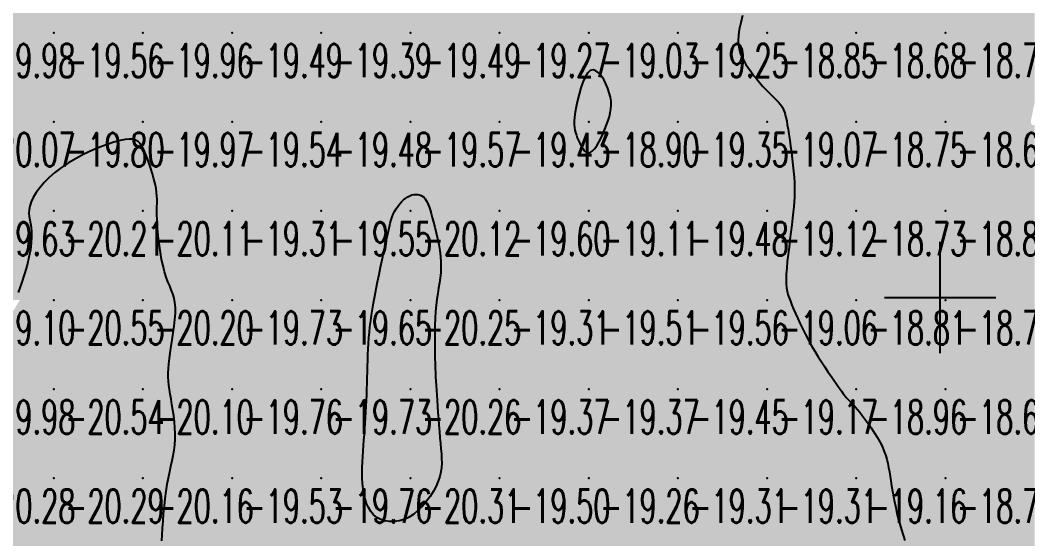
# Model space of a CAD drawing. Header units: millimetres. Extents: x 88261 to 90953, y 390274 to 392322.
# Drawn here: x 89396.5 to 89509.5, y 390720.4 to 390778.7 of the extents above; entities that cross this region are included whole.
import ezdxf
from ezdxf.enums import TextEntityAlignment as Align

# ---------------------------------------------------------------- set-up
doc = ezdxf.new("R2010")
doc.units = ezdxf.units.MM
doc.header["$LTSCALE"] = 25
for name, color, linetype in [('Carroyage(1)_Croix', 7, 'Continuous'), ('CN_03_00', 7, 'Continuous'), ('CN_04_00', 242, 'Continuous'), ('COTEAlt', 7, 'Continuous'), ('TN_COLORIAGE', 7, 'Continuous')]:
    doc.layers.add(name, color=color, linetype=linetype)
doc.styles.add('Simplex 1.0', font='Simplex.shx', dxfattribs={"width": 0.99, "height": 2.5})
doc.styles.get("Standard").update_dxf_attribs({"font": 'times.ttf'})

# ---------------------------------------------------------------- blocks, each defined once
blk = doc.blocks.new('COTE')
at = {"color": 0}
blk.add_point((0, 0), dxfattribs=at)
at = {"layer": 'COTEAlt'}
blk.add_attdef('ALT', text='', height=3.75, dxfattribs=at).set_placement((1.25, -1.25), align=Align.TOP_LEFT)

msp = doc.modelspace()

# ---------------------------------------------------------------- linework, layer by layer
at = {"layer": 'Carroyage(1)_Croix'}
for p, q in [((89499.65, 390741.29), (89499.65, 390753.79)), ((89493.4, 390747.54), (89505.9, 390747.54))]:
    msp.add_line(p, q, dxfattribs=at)
at = {"layer": 'CN_03_00', "elevation": -19, "flags": 128}
msp.add_lwpolyline([(89477.5, 390779.17), (89477.28, 390778.34), (89477.12, 390777.6), (89477.03, 390776.95), (89477, 390776.37), (89477.03, 390775.86), (89477.11, 390775.39), (89477.24, 390774.95), (89477.41, 390774.53), (89477.62, 390774.12), (89477.87, 390773.69), (89478.15, 390773.27), (89478.45, 390772.84), (89478.77, 390772.42), (89479.09, 390772.01), (89479.42, 390771.62), (89479.74, 390771.25), (89480.05, 390770.91), (89480.35, 390770.61), (89480.62, 390770.33), (89480.88, 390770.08), (89481.12, 390769.85), (89481.33, 390769.63), (89481.53, 390769.43), (89481.7, 390769.22), (89481.85, 390769.02), (89481.99, 390768.81), (89482.1, 390768.58), (89482.19, 390768.33), (89482.28, 390768.05), (89482.36, 390767.73), (89482.44, 390767.35), (89482.51, 390766.92), (89482.59, 390766.41), (89482.68, 390765.84), (89482.78, 390765.2), (89482.87, 390764.52), (89482.97, 390763.81), (89483.05, 390763.09), (89483.14, 390762.38), (89483.21, 390761.69), (89483.26, 390761.04), (89483.3, 390760.44), (89483.32, 390759.88), (89483.33, 390759.34), (89483.32, 390758.81), (89483.29, 390758.27), (89483.24, 390757.7), (89483.18, 390757.09), (89483.1, 390756.41), (89483.01, 390755.67), (89482.91, 390754.87), (89482.8, 390754.03), (89482.7, 390753.19), (89482.6, 390752.35), (89482.51, 390751.55), (89482.44, 390750.8), (89482.39, 390750.13), (89482.37, 390749.55), (89482.38, 390749.05), (89482.42, 390748.62), (89482.49, 390748.22), (89482.58, 390747.85), (89482.7, 390747.48), (89482.85, 390747.1), (89483.02, 390746.68), (89483.22, 390746.22), (89483.44, 390745.71), (89483.69, 390745.16), (89483.96, 390744.58), (89484.25, 390743.98), (89484.56, 390743.36), (89484.89, 390742.74), (89485.24, 390742.11), (89485.6, 390741.49), (89485.97, 390740.88), (89486.35, 390740.29), (89486.72, 390739.73), (89487.07, 390739.2), (89487.41, 390738.7), (89487.72, 390738.26), (89488, 390737.86), (89488.23, 390737.52), (89488.43, 390737.23), (89488.61, 390736.99), (89488.75, 390736.78), (89488.88, 390736.6), (89489, 390736.45), (89489.11, 390736.31), (89489.22, 390736.19), (89489.34, 390736.07), (89489.47, 390735.94), (89489.61, 390735.8), (89489.76, 390735.64), (89489.94, 390735.46), (89490.14, 390735.23), (89490.37, 390734.97), (89490.63, 390734.65), (89490.92, 390734.27), (89491.24, 390733.85), (89491.58, 390733.39), (89491.92, 390732.89), (89492.25, 390732.38), (89492.57, 390731.86), (89492.87, 390731.34), (89493.13, 390730.83), (89493.34, 390730.33), (89493.52, 390729.85), (89493.66, 390729.38), (89493.78, 390728.91), (89493.87, 390728.44), (89493.96, 390727.95), (89494.04, 390727.45), (89494.12, 390726.93), (89494.21, 390726.37), (89494.31, 390725.79), (89494.42, 390725.2), (89494.54, 390724.58), (89494.67, 390723.96), (89494.81, 390723.33), (89494.96, 390722.7), (89495.13, 390722.07), (89495.31, 390721.45), (89495.49, 390720.84), (89495.69, 390720.25)], dxfattribs=at)
msp.add_lwpolyline([(89460.63, 390763.94), (89460.87, 390764.2), (89461.13, 390764.54), (89461.37, 390764.96), (89461.62, 390765.43), (89461.85, 390765.92), (89462.06, 390766.42), (89462.25, 390766.92), (89462.42, 390767.39), (89462.56, 390767.83), (89462.66, 390768.26), (89462.73, 390768.69), (89462.75, 390769.11), (89462.74, 390769.55), (89462.67, 390770), (89462.55, 390770.48), (89462.39, 390770.99), (89462.17, 390771.5), (89461.92, 390771.98), (89461.64, 390772.41), (89461.34, 390772.75), (89461.03, 390772.98), (89460.72, 390773.07), (89460.41, 390772.99), (89460.12, 390772.71), (89459.84, 390772.27), (89459.59, 390771.71), (89459.36, 390771.06), (89459.16, 390770.35), (89458.98, 390769.63), (89458.84, 390768.94), (89458.73, 390768.31), (89458.65, 390767.78), (89458.62, 390767.32), (89458.61, 390766.94), (89458.63, 390766.6), (89458.68, 390766.31), (89458.75, 390766.03), (89458.85, 390765.75), (89458.96, 390765.46), (89459.08, 390765.15), (89459.23, 390764.83), (89459.39, 390764.52), (89459.56, 390764.23), (89459.74, 390764), (89459.95, 390763.83), (89460.16, 390763.75), (89460.39, 390763.78), (89460.63, 390763.94)], close=True, dxfattribs=at)
at = {"layer": 'CN_04_00', "elevation": -20, "flags": 128}
msp.add_lwpolyline([(89412.37, 390720.23), (89412.4, 390720.9), (89412.44, 390721.65), (89412.5, 390722.44), (89412.57, 390723.28), (89412.65, 390724.13), (89412.74, 390724.97), (89412.85, 390725.8), (89412.97, 390726.58), (89413.11, 390727.3), (89413.25, 390727.98), (89413.39, 390728.61), (89413.53, 390729.22), (89413.65, 390729.81), (89413.75, 390730.4), (89413.82, 390731), (89413.86, 390731.61), (89413.87, 390732.25), (89413.83, 390732.9), (89413.78, 390733.57), (89413.7, 390734.24), (89413.6, 390734.89), (89413.5, 390735.53), (89413.4, 390736.13), (89413.31, 390736.69), (89413.23, 390737.2), (89413.16, 390737.68), (89413.12, 390738.14), (89413.09, 390738.6), (89413.08, 390739.06), (89413.1, 390739.55), (89413.14, 390740.08), (89413.21, 390740.68), (89413.3, 390741.33), (89413.42, 390742.05), (89413.54, 390742.79), (89413.65, 390743.56), (89413.76, 390744.32), (89413.84, 390745.06), (89413.88, 390745.75), (89413.88, 390746.39), (89413.83, 390746.95), (89413.73, 390747.45), (89413.6, 390747.92), (89413.43, 390748.37), (89413.25, 390748.82), (89413.05, 390749.29), (89412.86, 390749.81), (89412.67, 390750.4), (89412.5, 390751.06), (89412.34, 390751.79), (89412.21, 390752.56), (89412.09, 390753.35), (89411.99, 390754.14), (89411.92, 390754.9), (89411.86, 390755.61), (89411.83, 390756.26), (89411.81, 390756.82), (89411.81, 390757.3), (89411.82, 390757.73), (89411.83, 390758.13), (89411.83, 390758.51), (89411.82, 390758.9), (89411.78, 390759.31), (89411.72, 390759.76), (89411.62, 390760.27), (89411.48, 390760.82), (89411.32, 390761.4), (89411.14, 390761.99), (89410.95, 390762.57), (89410.75, 390763.12), (89410.54, 390763.64), (89410.34, 390764.1), (89410.14, 390764.49), (89409.93, 390764.8), (89409.7, 390765.04), (89409.43, 390765.2), (89409.11, 390765.29), (89408.72, 390765.31), (89408.25, 390765.26), (89407.68, 390765.14), (89407, 390764.95), (89406.24, 390764.69), (89405.4, 390764.38), (89404.53, 390764.01), (89403.63, 390763.6), (89402.75, 390763.14), (89401.89, 390762.64), (89401.1, 390762.12), (89400.37, 390761.56), (89399.73, 390761), (89399.16, 390760.42), (89398.68, 390759.85), (89398.28, 390759.29), (89397.95, 390758.75), (89397.71, 390758.25), (89397.55, 390757.78), (89397.47, 390757.37), (89397.46, 390756.98), (89397.49, 390756.61), (89397.56, 390756.24), (89397.63, 390755.84), (89397.7, 390755.4), (89397.75, 390754.9), (89397.76, 390754.32), (89397.72, 390753.65), (89397.62, 390752.89), (89397.46, 390752.05), (89397.25, 390751.14), (89396.97, 390750.17), (89396.64, 390749.15), (89396.24, 390748.08)], dxfattribs=at)
msp.add_lwpolyline([(89443.13, 390726.35), (89442.82, 390725.78), (89442.47, 390725.2), (89442.06, 390724.65), (89441.61, 390724.12), (89441.13, 390723.64), (89440.62, 390723.22), (89440.09, 390722.87), (89439.54, 390722.62), (89438.99, 390722.45), (89438.45, 390722.38), (89437.91, 390722.38), (89437.4, 390722.46), (89436.93, 390722.62), (89436.49, 390722.85), (89436.11, 390723.15), (89435.79, 390723.52), (89435.53, 390723.94), (89435.31, 390724.42), (89435.15, 390724.93), (89435.02, 390725.48), (89434.93, 390726.06), (89434.87, 390726.65), (89434.84, 390727.25), (89434.83, 390727.86), (89434.84, 390728.46), (89434.86, 390729.07), (89434.89, 390729.68), (89434.93, 390730.29), (89434.98, 390730.91), (89435.03, 390731.53), (89435.08, 390732.15), (89435.13, 390732.78), (89435.17, 390733.41), (89435.21, 390734.04), (89435.25, 390734.68), (89435.29, 390735.32), (89435.32, 390735.96), (89435.34, 390736.61), (89435.36, 390737.25), (89435.38, 390737.9), (89435.4, 390738.54), (89435.42, 390739.19), (89435.43, 390739.83), (89435.45, 390740.47), (89435.47, 390741.11), (89435.5, 390741.74), (89435.54, 390742.37), (89435.59, 390742.99), (89435.64, 390743.62), (89435.71, 390744.24), (89435.79, 390744.89), (89435.88, 390745.54), (89435.98, 390746.23), (89436.1, 390746.94), (89436.24, 390747.69), (89436.39, 390748.48), (89436.55, 390749.29), (89436.72, 390750.12), (89436.9, 390750.94), (89437.07, 390751.74), (89437.24, 390752.52), (89437.4, 390753.24), (89437.54, 390753.9), (89437.66, 390754.49), (89437.77, 390755.01), (89437.88, 390755.47), (89437.98, 390755.88), (89438.08, 390756.24), (89438.19, 390756.57), (89438.32, 390756.88), (89438.46, 390757.18), (89438.63, 390757.47), (89438.82, 390757.74), (89439.03, 390758), (89439.25, 390758.25), (89439.48, 390758.47), (89439.72, 390758.66), (89439.95, 390758.82), (89440.19, 390758.95), (89440.42, 390759.04), (89440.65, 390759.09), (89440.87, 390759.1), (89441.07, 390759.09), (89441.27, 390759.04), (89441.45, 390758.96), (89441.62, 390758.86), (89441.77, 390758.74), (89441.9, 390758.59), (89442.02, 390758.42), (89442.13, 390758.22), (89442.24, 390757.98), (89442.34, 390757.69), (89442.45, 390757.35), (89442.57, 390756.96), (89442.7, 390756.51), (89442.84, 390755.98), (89442.99, 390755.41), (89443.14, 390754.79), (89443.29, 390754.13), (89443.42, 390753.47), (89443.53, 390752.8), (89443.62, 390752.13), (89443.66, 390751.49), (89443.67, 390750.88), (89443.64, 390750.3), (89443.58, 390749.73), (89443.5, 390749.16), (89443.4, 390748.58), (89443.31, 390747.98), (89443.22, 390747.34), (89443.13, 390746.67), (89443.07, 390745.95), (89443.02, 390745.19), (89442.99, 390744.41), (89442.97, 390743.62), (89442.97, 390742.84), (89442.97, 390742.09), (89442.97, 390741.37), (89442.99, 390740.71), (89443, 390740.12), (89443.02, 390739.58), (89443.04, 390739.08), (89443.07, 390738.61), (89443.1, 390738.14), (89443.13, 390737.65), (89443.16, 390737.14), (89443.2, 390736.58), (89443.24, 390735.97), (89443.28, 390735.31), (89443.33, 390734.61), (89443.38, 390733.9), (89443.43, 390733.18), (89443.49, 390732.47), (89443.54, 390731.78), (89443.6, 390731.13), (89443.66, 390730.53), (89443.71, 390729.97), (89443.74, 390729.44), (89443.75, 390728.94), (89443.73, 390728.44), (89443.66, 390727.94), (89443.55, 390727.43), (89443.37, 390726.9), (89443.13, 390726.35)], close=True, dxfattribs=at)
at = {"layer": 'TN_COLORIAGE', "color": 213}
for points in [[(89390.25, 390787.24, -19.75), (89390.25, 390777.24, -19.75), (89400.25, 390787.24, -19.75)], [(89390.25, 390777.24, -19.75), (89400.25, 390777.24, -19.75), (89400.25, 390787.24, -19.75)], [(89400.25, 390787.24, -19.98), (89400.25, 390777.24, -19.98), (89410.25, 390787.24, -19.98)], [(89400.25, 390777.24, -19.98), (89410.25, 390777.24, -19.98), (89410.25, 390787.24, -19.98)], [(89410.25, 390787.24, -19.45), (89410.25, 390777.24, -19.45), (89420.25, 390787.24, -19.45)], [(89410.25, 390777.24, -19.45), (89420.25, 390777.24, -19.45), (89420.25, 390787.24, -19.45)], [(89420.25, 390777.24, -19.38), (89430.25, 390777.24, -19.38), (89430.25, 390787.24, -19.38)], [(89420.25, 390787.24, -19.38), (89420.25, 390777.24, -19.38), (89430.25, 390787.24, -19.38)], [(89430.25, 390787.24, -19.28), (89430.25, 390777.24, -19.28), (89440.25, 390787.24, -19.28)], [(89430.25, 390777.24, -19.28), (89440.25, 390777.24, -19.28), (89440.25, 390787.24, -19.28)], [(89440.25, 390777.24, -19), (89449.95, 390786.94, -19), (89440.25, 390787.24, -19), (89449.73, 390787.24, -19)], [(89440.25, 390777.24, -19), (89449.95, 390786.94, -19), (89450.25, 390777.24, -19), (89450.25, 390786.7, -19)], [(89450.25, 390777.24, -19.1), (89460.25, 390777.24, -19.1), (89460.25, 390787.24, -19.1)], [(89450.25, 390777.24, -19), (89450.25, 390786.7, -19), (89460.25, 390787.24, -19), (89451.55, 390787.24, -19)], [(89460.25, 390777.24, -19.46), (89470.25, 390777.24, -19.46), (89470.25, 390787.24, -19.46)], [(89460.25, 390787.24, -19.46), (89460.25, 390777.24, -19.46), (89470.25, 390787.24, -19.46)], [(89470.25, 390777.24, -19), (89476.54, 390777.24, -19), (89480.25, 390787.24, -19), (89480.25, 390786.83, -19)], [(89470.25, 390787.24, -19.01), (89470.25, 390777.24, -19.01), (89480.25, 390787.24, -19.01)], [(89390.25, 390775.27, -19.56), (89391.62, 390768.61, -19.56), (89390.25, 390777.24, -19.56), (89400.25, 390777.24, -19.56)], [(89392.87, 390767.24, -19.56), (89391.62, 390768.61, -19.56), (89400.25, 390767.24, -19.56), (89400.25, 390777.24, -19.56)], [(89400.25, 390777.24, -19.96), (89400.25, 390767.24, -19.96), (89410.25, 390777.24, -19.96)], [(89400.25, 390767.24, -19.96), (89410.25, 390767.24, -19.96), (89410.25, 390777.24, -19.96)], [(89410.25, 390777.24, -19.49), (89410.25, 390767.24, -19.49), (89420.25, 390777.24, -19.49)], [(89410.25, 390767.24, -19.49), (89420.25, 390767.24, -19.49), (89420.25, 390777.24, -19.49)], [(89420.25, 390767.24, -19.39), (89430.25, 390767.24, -19.39), (89430.25, 390777.24, -19.39)], [(89420.25, 390777.24, -19.39), (89420.25, 390767.24, -19.39), (89430.25, 390777.24, -19.39)], [(89430.25, 390767.24, -19.49), (89440.25, 390767.24, -19.49), (89440.25, 390777.24, -19.49)], [(89430.25, 390777.24, -19.49), (89430.25, 390767.24, -19.49), (89440.25, 390777.24, -19.49)], [(89440.25, 390767.24, -19.27), (89450.25, 390767.24, -19.27), (89450.25, 390777.24, -19.27)], [(89440.25, 390777.24, -19.27), (89440.25, 390767.24, -19.27), (89450.25, 390777.24, -19.27)], [(89450.25, 390767.24, -19), (89458.33, 390767.24, -19), (89460.25, 390777.24, -19), (89460.25, 390775.14, -19)], [(89450.25, 390777.24, -19.03), (89450.25, 390767.24, -19.03), (89460.25, 390777.24, -19.03)], [(89470.25, 390777.24, -19), (89463.14, 390770.13, -19), (89460.25, 390777.24, -19), (89460.25, 390775.14, -19)], [(89470.25, 390767.24, -19), (89462.54, 390767.24, -19), (89470.25, 390777.24, -19), (89463.14, 390770.13, -19)], [(89470.25, 390767.24, -19), (89477.24, 390774.23, -19), (89470.25, 390777.24, -19), (89476.54, 390777.24, -19)], [(89470.25, 390767.24, -19), (89477.24, 390774.23, -19), (89480.25, 390767.24, -19), (89480.25, 390770.54, -19)], [(89482.09, 390769.08, -19.07), (89480.25, 390770.54, -19.07), (89480.25, 390767.24, -19.07)], [(89482.09, 390769.08, -19.07), (89482.5, 390767.24, -19.07), (89480.25, 390767.24, -19.07)], [(89400.25, 390762.39, -19.63), (89396.68, 390757.24, -19.63), (89400.25, 390767.24, -19.63), (89390.25, 390757.24, -19.63)], [(89392.87, 390767.24, -19.63), (89390.25, 390765.68, -19.63), (89400.25, 390767.24, -19.63), (89390.25, 390757.24, -19.63)], [(89408.9, 390765.89, -19.8), (89400.25, 390762.39, -19.8), (89410.25, 390767.24, -19.8), (89400.25, 390767.24, -19.8)], [(89410.25, 390764.9, -19.97), (89408.9, 390765.89, -19.97), (89410.25, 390767.24, -19.97)], [(89410.25, 390764.9, -19.54), (89412.12, 390759.11, -19.54), (89410.25, 390767.24, -19.54), (89420.25, 390767.24, -19.54)], [(89412.12, 390759.11, -19.31), (89411.59, 390757.24, -19.31), (89420.25, 390767.24, -19.31), (89420.25, 390757.24, -19.31)], [(89420.25, 390767.24, -19.48), (89420.25, 390757.24, -19.48), (89430.25, 390767.24, -19.48)], [(89420.25, 390757.24, -19.48), (89430.25, 390757.24, -19.48), (89430.25, 390767.24, -19.48)], [(89430.25, 390767.24, -19.57), (89430.25, 390757.24, -19.57), (89440.25, 390767.24, -19.57)], [(89440.25, 390759.38, -19.55), (89438.2, 390757.24, -19.55), (89440.25, 390767.24, -19.55), (89430.25, 390757.24, -19.55)], [(89440.25, 390759.38, -19.43), (89441.96, 390758.95, -19.43), (89440.25, 390767.24, -19.43), (89450.25, 390767.24, -19.43)], [(89442.52, 390757.24, -19.43), (89441.96, 390758.95, -19.43), (89450.25, 390757.24, -19.43), (89450.25, 390767.24, -19.43)], [(89450.25, 390757.24, -19), (89458.79, 390765.78, -19), (89450.25, 390767.24, -19), (89458.33, 390767.24, -19)], [(89460.25, 390757.24, -19.35), (89470.25, 390757.24, -19.35), (89470.25, 390767.24, -19.35)], [(89470.25, 390767.24, -19), (89462.54, 390767.24, -19), (89460.25, 390757.24, -19), (89460.25, 390762.42, -19)], [(89470.25, 390757.24, -19.07), (89480.25, 390757.24, -19.07), (89480.25, 390767.24, -19.07)], [(89470.25, 390767.24, -19.07), (89470.25, 390757.24, -19.07), (89480.25, 390767.24, -19.07)], [(89480.25, 390757.24, -19), (89483.45, 390760.44, -19), (89480.25, 390767.24, -19), (89482.5, 390767.24, -19)], [(89450.25, 390757.24, -19), (89458.79, 390765.78, -19), (89460.25, 390757.24, -19), (89460.25, 390762.42, -19)], [(89483.27, 390757.24, -19.12), (89483.45, 390760.44, -19.12), (89480.25, 390757.24, -19.12)], [(89396.68, 390757.24, -19.1), (89398.37, 390755.36, -19.1), (89390.25, 390757.24, -19.1), (89390.25, 390747.24, -19.1)], [(89411.59, 390757.24, -19.31), (89412.49, 390749.48, -19.31), (89420.25, 390757.24, -19.31)], [(89414.48, 390747.24, -19.31), (89412.49, 390749.48, -19.31), (89420.25, 390747.24, -19.31), (89420.25, 390757.24, -19.31)], [(89420.25, 390757.24, -19.55), (89420.25, 390747.24, -19.55), (89430.25, 390757.24, -19.55)], [(89420.25, 390747.24, -19.55), (89430.25, 390747.24, -19.55), (89430.25, 390757.24, -19.55)], [(89437.74, 390754.73, -19.55), (89438.2, 390757.24, -19.55), (89430.25, 390747.24, -19.55), (89430.25, 390757.24, -19.55)], [(89442.52, 390757.24, -19.6), (89444.13, 390751.12, -19.6), (89450.25, 390757.24, -19.6)], [(89444.13, 390751.12, -19.31), (89442.93, 390747.24, -19.31), (89450.25, 390757.24, -19.31), (89450.25, 390747.24, -19.31)], [(89450.25, 390747.24, -19.11), (89460.25, 390747.24, -19.11), (89460.25, 390757.24, -19.11)], [(89450.25, 390757.24, -19.11), (89450.25, 390747.24, -19.11), (89460.25, 390757.24, -19.11)], [(89460.25, 390757.24, -19.48), (89460.25, 390747.24, -19.48), (89470.25, 390757.24, -19.48)], [(89460.25, 390747.24, -19.48), (89470.25, 390747.24, -19.48), (89470.25, 390757.24, -19.48)], [(89470.25, 390757.24, -19.12), (89470.25, 390747.24, -19.12), (89480.25, 390757.24, -19.12)], [(89470.25, 390747.24, -19.12), (89480.25, 390747.24, -19.12), (89480.25, 390757.24, -19.12)], [(89480.25, 390757.24, -19), (89483.27, 390757.24, -19), (89480.25, 390747.24, -19), (89482.09, 390749.08, -19)], [(89398.37, 390755.36, -19.1), (89396.44, 390747.24, -19.1), (89390.25, 390747.24, -19.1)], [(89437.74, 390754.73, -19.65), (89436.06, 390747.24, -19.65), (89430.25, 390747.24, -19.65)], [(89482.09, 390749.08, -19.06), (89482.75, 390747.24, -19.06), (89480.25, 390747.24, -19.06)], [(89412.9, 390739.89, -19.73), (89414.48, 390747.24, -19.73), (89420.25, 390747.24, -19.73)], [(89413.16, 390737.24, -19.73), (89412.9, 390739.89, -19.73), (89420.25, 390737.24, -19.73), (89420.25, 390747.24, -19.73)], [(89420.25, 390747.24, -19.65), (89420.25, 390737.24, -19.65), (89430.25, 390747.24, -19.65)], [(89420.25, 390737.24, -19.65), (89430.25, 390737.24, -19.65), (89430.25, 390747.24, -19.65)], [(89435.44, 390742.44, -19.65), (89436.06, 390747.24, -19.65), (89430.25, 390737.24, -19.65), (89430.25, 390747.24, -19.65)], [(89442.93, 390747.24, -19.31), (89442.96, 390739.95, -19.31), (89450.25, 390747.24, -19.31)], [(89443.16, 390737.24, -19.31), (89442.96, 390739.95, -19.31), (89450.25, 390737.24, -19.31), (89450.25, 390747.24, -19.31)], [(89450.25, 390747.24, -19.51), (89450.25, 390737.24, -19.51), (89460.25, 390747.24, -19.51)], [(89450.25, 390737.24, -19.51), (89460.25, 390737.24, -19.51), (89460.25, 390747.24, -19.51)], [(89460.25, 390737.24, -19.56), (89470.25, 390737.24, -19.56), (89470.25, 390747.24, -19.56)], [(89460.25, 390747.24, -19.56), (89460.25, 390737.24, -19.56), (89470.25, 390747.24, -19.56)], [(89470.25, 390737.24, -19.06), (89480.25, 390737.24, -19.06), (89480.25, 390747.24, -19.06)], [(89470.25, 390747.24, -19.06), (89470.25, 390737.24, -19.06), (89480.25, 390747.24, -19.06)], [(89480.25, 390737.24, -19), (89485.06, 390742.05, -19), (89480.25, 390747.24, -19), (89482.75, 390747.24, -19)], [(89435.44, 390742.44, -19.73), (89435.41, 390737.24, -19.73), (89430.25, 390737.24, -19.73)], [(89485.06, 390742.05, -19.17), (89488.44, 390737.24, -19.17), (89480.25, 390737.24, -19.17)], [(89414.3, 390731.29, -19.53), (89412.82, 390727.24, -19.53), (89420.25, 390737.24, -19.53), (89420.25, 390727.24, -19.53)], [(89413.16, 390737.24, -19.76), (89414.3, 390731.29, -19.76), (89420.25, 390737.24, -19.76)], [(89420.25, 390727.24, -19.73), (89430.25, 390727.24, -19.73), (89430.25, 390737.24, -19.73)], [(89420.25, 390737.24, -19.73), (89420.25, 390727.24, -19.73), (89430.25, 390737.24, -19.73)], [(89435.12, 390732.11, -19.73), (89435.41, 390737.24, -19.73), (89430.25, 390727.24, -19.73), (89430.25, 390737.24, -19.73)], [(89443.16, 390737.24, -19.37), (89443.59, 390730.58, -19.37), (89450.25, 390737.24, -19.37)], [(89444.09, 390727.24, -19.37), (89443.59, 390730.58, -19.37), (89450.25, 390727.24, -19.37), (89450.25, 390737.24, -19.37)], [(89450.25, 390737.24, -19.37), (89450.25, 390727.24, -19.37), (89460.25, 390737.24, -19.37)], [(89450.25, 390727.24, -19.37), (89460.25, 390727.24, -19.37), (89460.25, 390737.24, -19.37)], [(89460.25, 390737.24, -19.45), (89460.25, 390727.24, -19.45), (89470.25, 390737.24, -19.45)], [(89460.25, 390727.24, -19.45), (89470.25, 390727.24, -19.45), (89470.25, 390737.24, -19.45)], [(89470.25, 390737.24, -19.17), (89470.25, 390727.24, -19.17), (89480.25, 390737.24, -19.17)], [(89470.25, 390727.24, -19.17), (89480.25, 390727.24, -19.17), (89480.25, 390737.24, -19.17)], [(89480.25, 390727.24, -19), (89489.16, 390736.15, -19), (89480.25, 390737.24, -19), (89488.44, 390737.24, -19)], [(89480.25, 390727.24, -19), (89489.16, 390736.15, -19), (89490.25, 390727.24, -19), (89490.25, 390735.28, -19)], [(89493.62, 390730.61, -19.16), (89490.25, 390735.28, -19.16), (89490.25, 390727.24, -19.16)], [(89435.12, 390732.11, -19.76), (89434.62, 390727.24, -19.76), (89430.25, 390727.24, -19.76)], [(89493.62, 390730.61, -19.16), (89494.03, 390727.24, -19.16), (89490.25, 390727.24, -19.16)], [(89412.24, 390719.23, -19.53), (89412.82, 390727.24, -19.53), (89420.25, 390727.24, -19.53)], [(89412.46, 390717.24, -19.53), (89412.24, 390719.23, -19.53), (89420.25, 390717.24, -19.53), (89420.25, 390727.24, -19.53)], [(89420.25, 390727.24, -19.76), (89420.25, 390717.24, -19.76), (89430.25, 390727.24, -19.76)], [(89420.25, 390717.24, -19.76), (89430.25, 390717.24, -19.76), (89430.25, 390727.24, -19.76)], [(89434.62, 390727.24, -19.66), (89435.45, 390722.44, -19.66), (89430.25, 390727.24, -19.66), (89430.25, 390717.24, -19.66)], [(89440.25, 390721.89, -19.5), (89444.09, 390727.24, -19.5), (89440.25, 390717.24, -19.5), (89450.25, 390727.24, -19.5)], [(89440.25, 390717.24, -19.5), (89450.25, 390717.24, -19.5), (89450.25, 390727.24, -19.5)], [(89450.25, 390717.24, -19.26), (89460.25, 390717.24, -19.26), (89460.25, 390727.24, -19.26)], [(89450.25, 390727.24, -19.26), (89450.25, 390717.24, -19.26), (89460.25, 390727.24, -19.26)], [(89460.25, 390717.24, -19.31), (89470.25, 390717.24, -19.31), (89470.25, 390727.24, -19.31)], [(89460.25, 390727.24, -19.31), (89460.25, 390717.24, -19.31), (89470.25, 390727.24, -19.31)], [(89470.25, 390727.24, -19.31), (89470.25, 390717.24, -19.31), (89480.25, 390727.24, -19.31)], [(89470.25, 390717.24, -19.31), (89480.25, 390717.24, -19.31), (89480.25, 390727.24, -19.31)], [(89480.25, 390727.24, -19.16), (89480.25, 390717.24, -19.16), (89490.25, 390727.24, -19.16)], [(89480.25, 390717.24, -19.16), (89490.25, 390717.24, -19.16), (89490.25, 390727.24, -19.16)], [(89490.25, 390717.24, -19), (89494.99, 390721.98, -19), (89490.25, 390727.24, -19), (89494.03, 390727.24, -19)], [(89440.25, 390721.89, -19.66), (89435.45, 390722.44, -19.66), (89440.25, 390717.24, -19.66), (89430.25, 390717.24, -19.66)], [(89494.99, 390721.98, -19.23), (89496.76, 390717.24, -19.23), (89490.25, 390717.24, -19.23)]]:
    msp.add_solid(points, dxfattribs=at)
at = {"layer": 'TN_COLORIAGE', "color": 203}
for points in [[(89480.25, 390786.83, -18.85), (89476.54, 390777.24, -18.85), (89480.25, 390777.24, -18.85)], [(89480.25, 390786.83, -18.68), (89480.44, 390787.24, -18.68), (89480.25, 390777.24, -18.68), (89490.25, 390787.24, -18.68)], [(89480.25, 390777.24, -18.68), (89490.25, 390777.24, -18.68), (89490.25, 390787.24, -18.68)], [(89498.91, 390787.24, -18.68), (89498.93, 390785.92, -18.68), (89490.25, 390787.24, -18.68), (89490.25, 390777.24, -18.68)], [(89500.25, 390777.24, -18.27), (89510.25, 390777.24, -18.27), (89510.25, 390787.24, -18.27)], [(89500.25, 390785.37, -18.27), (89500.88, 390787.24, -18.27), (89500.25, 390777.24, -18.27), (89510.25, 390787.24, -18.27)], [(89500.25, 390785.37, -18.68), (89498.93, 390785.92, -18.68), (89500.25, 390777.24, -18.68), (89490.25, 390777.24, -18.68)], [(89476.54, 390777.24, -18.85), (89477.24, 390774.23, -18.85), (89480.25, 390777.24, -18.85)], [(89480.25, 390770.54, -18.85), (89477.24, 390774.23, -18.85), (89480.25, 390777.24, -18.85)], [(89480.25, 390770.54, -18.68), (89482.09, 390769.08, -18.68), (89480.25, 390777.24, -18.68), (89490.25, 390777.24, -18.68)], [(89482.5, 390767.24, -18.68), (89482.09, 390769.08, -18.68), (89490.25, 390767.24, -18.68), (89490.25, 390777.24, -18.68)], [(89490.25, 390767.24, -18.79), (89500.25, 390767.24, -18.79), (89500.25, 390777.24, -18.79)], [(89490.25, 390777.24, -18.79), (89490.25, 390767.24, -18.79), (89500.25, 390777.24, -18.79)], [(89500.25, 390767.24, -18), (89509.81, 390767.24, -18), (89510.25, 390777.24, -18), (89510.25, 390769.45, -18)], [(89500.25, 390777.24, -18.11), (89500.25, 390767.24, -18.11), (89510.25, 390777.24, -18.11)], [(89460.25, 390775.14, -18.9), (89458.33, 390767.24, -18.9), (89460.25, 390767.24, -18.9)], [(89460.25, 390775.14, -18.9), (89463.14, 390770.13, -18.9), (89460.25, 390767.24, -18.9)], [(89463.14, 390770.13, -18.9), (89462.54, 390767.24, -18.9), (89460.25, 390767.24, -18.9)], [(89458.33, 390767.24, -18.9), (89458.79, 390765.78, -18.9), (89460.25, 390767.24, -18.9)], [(89460.25, 390762.42, -18.9), (89458.79, 390765.78, -18.9), (89460.25, 390767.24, -18.9)], [(89460.25, 390762.42, -18.9), (89462.54, 390767.24, -18.9), (89460.25, 390767.24, -18.9)], [(89482.5, 390767.24, -18.75), (89483.45, 390760.44, -18.75), (89490.25, 390767.24, -18.75)], [(89483.45, 390760.44, -18.73), (89483.27, 390757.24, -18.73), (89490.25, 390767.24, -18.73), (89490.25, 390757.24, -18.73)], [(89490.25, 390757.24, -18.68), (89500.25, 390757.24, -18.68), (89500.25, 390767.24, -18.68)], [(89490.25, 390767.24, -18.68), (89490.25, 390757.24, -18.68), (89500.25, 390767.24, -18.68)], [(89500.25, 390757.24, -18), (89509.91, 390766.9, -18), (89500.25, 390767.24, -18), (89509.81, 390767.24, -18)], [(89500.25, 390757.24, -18), (89509.91, 390766.9, -18), (89510.25, 390757.24, -18), (89510.25, 390766.84, -18)], [(89482.09, 390749.08, -18.73), (89483.27, 390757.24, -18.73), (89490.25, 390757.24, -18.73)], [(89482.75, 390747.24, -18.73), (89482.09, 390749.08, -18.73), (89490.25, 390747.24, -18.73), (89490.25, 390757.24, -18.73)], [(89490.25, 390757.24, -18.88), (89490.25, 390747.24, -18.88), (89500.25, 390757.24, -18.88)], [(89490.25, 390747.24, -18.88), (89500.25, 390747.24, -18.88), (89500.25, 390757.24, -18.88)], [(89500.25, 390757.24, -18.75), (89500.25, 390747.24, -18.75), (89510.25, 390757.24, -18.75)], [(89500.25, 390747.24, -18.75), (89510.25, 390747.24, -18.75), (89510.25, 390757.24, -18.75)], [(89482.75, 390747.24, -18.81), (89485.06, 390742.05, -18.81), (89490.25, 390747.24, -18.81)], [(89488.44, 390737.24, -18.81), (89485.06, 390742.05, -18.81), (89490.25, 390737.24, -18.81), (89490.25, 390747.24, -18.81)], [(89490.25, 390737.24, -18.76), (89500.25, 390737.24, -18.76), (89500.25, 390747.24, -18.76)], [(89490.25, 390747.24, -18.76), (89490.25, 390737.24, -18.76), (89500.25, 390747.24, -18.76)], [(89500.25, 390737.24, -18.9), (89510.25, 390737.24, -18.9), (89510.25, 390747.24, -18.9)], [(89500.25, 390747.24, -18.9), (89500.25, 390737.24, -18.9), (89510.25, 390747.24, -18.9)], [(89488.44, 390737.24, -18.96), (89489.16, 390736.15, -18.96), (89490.25, 390737.24, -18.96)], [(89490.25, 390735.28, -18.96), (89489.16, 390736.15, -18.96), (89490.25, 390737.24, -18.96)], [(89490.25, 390735.28, -18.69), (89493.62, 390730.61, -18.69), (89490.25, 390737.24, -18.69), (89500.25, 390737.24, -18.69)], [(89494.03, 390727.24, -18.69), (89493.62, 390730.61, -18.69), (89500.25, 390727.24, -18.69), (89500.25, 390737.24, -18.69)], [(89500.25, 390727.24, -18.61), (89510.25, 390727.24, -18.61), (89510.25, 390737.24, -18.61)], [(89500.25, 390737.24, -18.61), (89500.25, 390727.24, -18.61), (89510.25, 390737.24, -18.61)], [(89494.03, 390727.24, -18.74), (89494.99, 390721.98, -18.74), (89500.25, 390727.24, -18.74)], [(89496.76, 390717.24, -18.74), (89494.99, 390721.98, -18.74), (89500.25, 390717.24, -18.74), (89500.25, 390727.24, -18.74)], [(89500.25, 390727.24, -18.8), (89500.25, 390717.24, -18.8), (89510.25, 390727.24, -18.8)], [(89500.25, 390717.24, -18.8), (89510.25, 390717.24, -18.8), (89510.25, 390727.24, -18.8)]]:
    msp.add_solid(points, dxfattribs=at)
at = {"layer": 'TN_COLORIAGE', "color": 223}
for points in [[(89400.25, 390757.24, -20), (89408.9, 390765.89, -20), (89410.25, 390757.24, -20), (89410.25, 390764.9, -20)], [(89400.25, 390762.39, -20.21), (89408.9, 390765.89, -20.21), (89400.25, 390757.24, -20.21)], [(89412.12, 390759.11, -20.11), (89410.25, 390764.9, -20.11), (89410.25, 390757.24, -20.11)], [(89396.68, 390757.24, -20.21), (89400.25, 390762.39, -20.21), (89400.25, 390757.24, -20.21)], [(89438.2, 390757.24, -20.12), (89440.25, 390759.38, -20.12), (89440.25, 390757.24, -20.12)], [(89441.96, 390758.95, -20.12), (89440.25, 390759.38, -20.12), (89440.25, 390757.24, -20.12)], [(89411.59, 390757.24, -20.11), (89412.12, 390759.11, -20.11), (89410.25, 390757.24, -20.11)], [(89441.96, 390758.95, -20.12), (89442.52, 390757.24, -20.12), (89440.25, 390757.24, -20.12)], [(89400.25, 390747.24, -20), (89396.44, 390747.24, -20), (89400.25, 390757.24, -20), (89398.37, 390755.36, -20)], [(89398.37, 390755.36, -20.21), (89396.68, 390757.24, -20.21), (89400.25, 390757.24, -20.21)], [(89400.25, 390747.24, -20.11), (89410.25, 390747.24, -20.11), (89410.25, 390757.24, -20.11)], [(89400.25, 390757.24, -20.11), (89400.25, 390747.24, -20.11), (89410.25, 390757.24, -20.11)], [(89410.25, 390747.24, -20), (89412.49, 390749.48, -20), (89410.25, 390757.24, -20), (89411.59, 390757.24, -20)], [(89440.25, 390747.24, -20), (89436.06, 390747.24, -20), (89440.25, 390757.24, -20), (89437.74, 390754.73, -20)], [(89438.2, 390757.24, -20.12), (89437.74, 390754.73, -20.12), (89440.25, 390757.24, -20.12)], [(89440.25, 390747.24, -20), (89444.13, 390751.12, -20), (89440.25, 390757.24, -20), (89442.52, 390757.24, -20)], [(89442.93, 390747.24, -20.25), (89444.13, 390751.12, -20.25), (89440.25, 390747.24, -20.25)], [(89412.49, 390749.48, -20.2), (89414.48, 390747.24, -20.2), (89410.25, 390747.24, -20.2)], [(89396.44, 390747.24, -20.55), (89390.63, 390737.62, -20.55), (89400.25, 390747.24, -20.55)], [(89400.25, 390747.24, -20), (89390.63, 390737.62, -20), (89400.25, 390737.24, -20), (89390.63, 390737.24, -20)], [(89400.25, 390737.24, -20.2), (89410.25, 390737.24, -20.2), (89410.25, 390747.24, -20.2)], [(89400.25, 390747.24, -20.2), (89400.25, 390737.24, -20.2), (89410.25, 390747.24, -20.2)], [(89410.25, 390747.24, -20), (89414.48, 390747.24, -20), (89410.25, 390737.24, -20), (89412.9, 390739.89, -20)], [(89440.25, 390737.24, -20), (89435.41, 390737.24, -20), (89440.25, 390747.24, -20), (89435.44, 390742.44, -20)], [(89436.06, 390747.24, -20.25), (89435.44, 390742.44, -20.25), (89440.25, 390747.24, -20.25)], [(89440.25, 390737.24, -20), (89442.96, 390739.95, -20), (89440.25, 390747.24, -20), (89442.93, 390747.24, -20)], [(89412.9, 390739.89, -20.1), (89413.16, 390737.24, -20.1), (89410.25, 390737.24, -20.1)], [(89442.96, 390739.95, -20.26), (89443.16, 390737.24, -20.26), (89440.25, 390737.24, -20.26)], [(89390.25, 390727.24, -20.54), (89400.25, 390727.24, -20.54), (89400.25, 390737.24, -20.54)], [(89400.25, 390737.24, -20), (89390.63, 390737.24, -20), (89390.25, 390727.24, -20), (89390.25, 390736.51, -20)], [(89400.25, 390737.24, -20.1), (89400.25, 390727.24, -20.1), (89410.25, 390737.24, -20.1)], [(89400.25, 390727.24, -20.1), (89410.25, 390727.24, -20.1), (89410.25, 390737.24, -20.1)], [(89410.25, 390727.24, -20), (89414.3, 390731.29, -20), (89410.25, 390737.24, -20), (89413.16, 390737.24, -20)], [(89440.25, 390727.24, -20), (89434.62, 390727.24, -20), (89440.25, 390737.24, -20), (89435.12, 390732.11, -20)], [(89435.41, 390737.24, -20.26), (89435.12, 390732.11, -20.26), (89440.25, 390737.24, -20.26)], [(89440.25, 390727.24, -20), (89443.59, 390730.58, -20), (89440.25, 390737.24, -20), (89443.16, 390737.24, -20)], [(89412.82, 390727.24, -20.16), (89414.3, 390731.29, -20.16), (89410.25, 390727.24, -20.16)], [(89443.59, 390730.58, -20.31), (89444.09, 390727.24, -20.31), (89440.25, 390727.24, -20.31)], [(89390.25, 390717.24, -20.29), (89400.25, 390717.24, -20.29), (89400.25, 390727.24, -20.29)], [(89390.25, 390727.24, -20.29), (89390.25, 390717.24, -20.29), (89400.25, 390727.24, -20.29)], [(89400.25, 390717.24, -20.16), (89410.25, 390717.24, -20.16), (89410.25, 390727.24, -20.16)], [(89400.25, 390727.24, -20.16), (89400.25, 390717.24, -20.16), (89410.25, 390727.24, -20.16)], [(89410.25, 390727.24, -20), (89412.82, 390727.24, -20), (89410.25, 390717.24, -20), (89412.24, 390719.23, -20)], [(89435.45, 390722.44, -20.31), (89434.62, 390727.24, -20.31), (89440.25, 390727.24, -20.31)], [(89435.45, 390722.44, -20.31), (89440.25, 390721.89, -20.31), (89440.25, 390727.24, -20.31)], [(89444.09, 390727.24, -20.31), (89440.25, 390721.89, -20.31), (89440.25, 390727.24, -20.31)]]:
    msp.add_solid(points, dxfattribs=at)

# ---------------------------------------------------------------- block references
at = {"layer": 'COTEAlt'}
ref = msp.add_blockref('COTE', (89390.25, 390777.24), dxfattribs=at)
ref.add_attrib('ALT', '-19.98', dxfattribs={"height": 3.75, "style": 'Simplex 1.0', "width": 0.6}).set_placement((89391.5, 390775.99), align=Align.TOP_LEFT)
ref = msp.add_blockref('COTE', (89400.25, 390777.24), dxfattribs=at)
ref.add_attrib('ALT', '-19.56', dxfattribs={"height": 3.75, "style": 'Simplex 1.0', "width": 0.6}).set_placement((89401.5, 390775.99), align=Align.TOP_LEFT)
ref = msp.add_blockref('COTE', (89410.25, 390777.24), dxfattribs=at)
ref.add_attrib('ALT', '-19.96', dxfattribs={"height": 3.75, "style": 'Simplex 1.0', "width": 0.6}).set_placement((89411.5, 390775.99), align=Align.TOP_LEFT)
ref = msp.add_blockref('COTE', (89420.25, 390777.24), dxfattribs=at)
ref.add_attrib('ALT', '-19.49', dxfattribs={"height": 3.75, "style": 'Simplex 1.0', "width": 0.6}).set_placement((89421.5, 390775.99), align=Align.TOP_LEFT)
ref = msp.add_blockref('COTE', (89430.25, 390777.24), dxfattribs=at)
ref.add_attrib('ALT', '-19.39', dxfattribs={"height": 3.75, "style": 'Simplex 1.0', "width": 0.6}).set_placement((89431.5, 390775.99), align=Align.TOP_LEFT)
ref = msp.add_blockref('COTE', (89440.25, 390777.24), dxfattribs=at)
ref.add_attrib('ALT', '-19.49', dxfattribs={"height": 3.75, "style": 'Simplex 1.0', "width": 0.6}).set_placement((89441.5, 390775.99), align=Align.TOP_LEFT)
ref = msp.add_blockref('COTE', (89450.25, 390777.24), dxfattribs=at)
ref.add_attrib('ALT', '-19.27', dxfattribs={"height": 3.75, "style": 'Simplex 1.0', "width": 0.6}).set_placement((89451.5, 390775.99), align=Align.TOP_LEFT)
ref = msp.add_blockref('COTE', (89460.25, 390777.24), dxfattribs=at)
ref.add_attrib('ALT', '-19.03', dxfattribs={"height": 3.75, "style": 'Simplex 1.0', "width": 0.6}).set_placement((89461.5, 390775.99), align=Align.TOP_LEFT)
ref = msp.add_blockref('COTE', (89470.25, 390777.24), dxfattribs=at)
ref.add_attrib('ALT', '-19.25', dxfattribs={"height": 3.75, "style": 'Simplex 1.0', "width": 0.6}).set_placement((89471.5, 390775.99), align=Align.TOP_LEFT)
ref = msp.add_blockref('COTE', (89480.25, 390777.24), dxfattribs=at)
ref.add_attrib('ALT', '-18.85', dxfattribs={"height": 3.75, "style": 'Simplex 1.0', "width": 0.6}).set_placement((89481.5, 390775.99), align=Align.TOP_LEFT)
ref = msp.add_blockref('COTE', (89490.25, 390777.24), dxfattribs=at)
ref.add_attrib('ALT', '-18.68', dxfattribs={"height": 3.75, "style": 'Simplex 1.0', "width": 0.6}).set_placement((89491.5, 390775.99), align=Align.TOP_LEFT)
ref = msp.add_blockref('COTE', (89500.25, 390777.24), dxfattribs=at)
ref.add_attrib('ALT', '-18.79', dxfattribs={"height": 3.75, "style": 'Simplex 1.0', "width": 0.6}).set_placement((89501.5, 390775.99), align=Align.TOP_LEFT)
ref = msp.add_blockref('COTE', (89390.25, 390767.24), dxfattribs=at)
ref.add_attrib('ALT', '-20.07', dxfattribs={"height": 3.75, "style": 'Simplex 1.0', "width": 0.6}).set_placement((89391.5, 390765.99), align=Align.TOP_LEFT)
ref = msp.add_blockref('COTE', (89400.25, 390767.24), dxfattribs=at)
ref.add_attrib('ALT', '-19.80', dxfattribs={"height": 3.75, "style": 'Simplex 1.0', "width": 0.6}).set_placement((89401.5, 390765.99), align=Align.TOP_LEFT)
ref = msp.add_blockref('COTE', (89410.25, 390767.24), dxfattribs=at)
ref.add_attrib('ALT', '-19.97', dxfattribs={"height": 3.75, "style": 'Simplex 1.0', "width": 0.6}).set_placement((89411.5, 390765.99), align=Align.TOP_LEFT)
ref = msp.add_blockref('COTE', (89420.25, 390767.24), dxfattribs=at)
ref.add_attrib('ALT', '-19.54', dxfattribs={"height": 3.75, "style": 'Simplex 1.0', "width": 0.6}).set_placement((89421.5, 390765.99), align=Align.TOP_LEFT)
ref = msp.add_blockref('COTE', (89430.25, 390767.24), dxfattribs=at)
ref.add_attrib('ALT', '-19.48', dxfattribs={"height": 3.75, "style": 'Simplex 1.0', "width": 0.6}).set_placement((89431.5, 390765.99), align=Align.TOP_LEFT)
ref = msp.add_blockref('COTE', (89440.25, 390767.24), dxfattribs=at)
ref.add_attrib('ALT', '-19.57', dxfattribs={"height": 3.75, "style": 'Simplex 1.0', "width": 0.6}).set_placement((89441.5, 390765.99), align=Align.TOP_LEFT)
ref = msp.add_blockref('COTE', (89450.25, 390767.24), dxfattribs=at)
ref.add_attrib('ALT', '-19.43', dxfattribs={"height": 3.75, "style": 'Simplex 1.0', "width": 0.6}).set_placement((89451.5, 390765.99), align=Align.TOP_LEFT)
ref = msp.add_blockref('COTE', (89460.25, 390767.24), dxfattribs=at)
ref.add_attrib('ALT', '-18.90', dxfattribs={"height": 3.75, "style": 'Simplex 1.0', "width": 0.6}).set_placement((89461.5, 390765.99), align=Align.TOP_LEFT)
ref = msp.add_blockref('COTE', (89470.25, 390767.24), dxfattribs=at)
ref.add_attrib('ALT', '-19.35', dxfattribs={"height": 3.75, "style": 'Simplex 1.0', "width": 0.6}).set_placement((89471.5, 390765.99), align=Align.TOP_LEFT)
ref = msp.add_blockref('COTE', (89480.25, 390767.24), dxfattribs=at)
ref.add_attrib('ALT', '-19.07', dxfattribs={"height": 3.75, "style": 'Simplex 1.0', "width": 0.6}).set_placement((89481.5, 390765.99), align=Align.TOP_LEFT)
ref = msp.add_blockref('COTE', (89490.25, 390767.24), dxfattribs=at)
ref.add_attrib('ALT', '-18.75', dxfattribs={"height": 3.75, "style": 'Simplex 1.0', "width": 0.6}).set_placement((89491.5, 390765.99), align=Align.TOP_LEFT)
ref = msp.add_blockref('COTE', (89500.25, 390767.24), dxfattribs=at)
ref.add_attrib('ALT', '-18.68', dxfattribs={"height": 3.75, "style": 'Simplex 1.0', "width": 0.6}).set_placement((89501.5, 390765.99), align=Align.TOP_LEFT)
ref = msp.add_blockref('COTE', (89390.25, 390757.24), dxfattribs=at)
ref.add_attrib('ALT', '-19.63', dxfattribs={"height": 3.75, "style": 'Simplex 1.0', "width": 0.6}).set_placement((89391.5, 390755.99), align=Align.TOP_LEFT)
ref = msp.add_blockref('COTE', (89400.25, 390757.24), dxfattribs=at)
ref.add_attrib('ALT', '-20.21', dxfattribs={"height": 3.75, "style": 'Simplex 1.0', "width": 0.6}).set_placement((89401.5, 390755.99), align=Align.TOP_LEFT)
ref = msp.add_blockref('COTE', (89410.25, 390757.24), dxfattribs=at)
ref.add_attrib('ALT', '-20.11', dxfattribs={"height": 3.75, "style": 'Simplex 1.0', "width": 0.6}).set_placement((89411.5, 390755.99), align=Align.TOP_LEFT)
ref = msp.add_blockref('COTE', (89420.25, 390757.24), dxfattribs=at)
ref.add_attrib('ALT', '-19.31', dxfattribs={"height": 3.75, "style": 'Simplex 1.0', "width": 0.6}).set_placement((89421.5, 390755.99), align=Align.TOP_LEFT)
ref = msp.add_blockref('COTE', (89430.25, 390757.24), dxfattribs=at)
ref.add_attrib('ALT', '-19.55', dxfattribs={"height": 3.75, "style": 'Simplex 1.0', "width": 0.6}).set_placement((89431.5, 390755.99), align=Align.TOP_LEFT)
ref = msp.add_blockref('COTE', (89440.25, 390757.24), dxfattribs=at)
ref.add_attrib('ALT', '-20.12', dxfattribs={"height": 3.75, "style": 'Simplex 1.0', "width": 0.6}).set_placement((89441.5, 390755.99), align=Align.TOP_LEFT)
ref = msp.add_blockref('COTE', (89450.25, 390757.24), dxfattribs=at)
ref.add_attrib('ALT', '-19.60', dxfattribs={"height": 3.75, "style": 'Simplex 1.0', "width": 0.6}).set_placement((89451.5, 390755.99), align=Align.TOP_LEFT)
ref = msp.add_blockref('COTE', (89460.25, 390757.24), dxfattribs=at)
ref.add_attrib('ALT', '-19.11', dxfattribs={"height": 3.75, "style": 'Simplex 1.0', "width": 0.6}).set_placement((89461.5, 390755.99), align=Align.TOP_LEFT)
ref = msp.add_blockref('COTE', (89470.25, 390757.24), dxfattribs=at)
ref.add_attrib('ALT', '-19.48', dxfattribs={"height": 3.75, "style": 'Simplex 1.0', "width": 0.6}).set_placement((89471.5, 390755.99), align=Align.TOP_LEFT)
ref = msp.add_blockref('COTE', (89480.25, 390757.24), dxfattribs=at)
ref.add_attrib('ALT', '-19.12', dxfattribs={"height": 3.75, "style": 'Simplex 1.0', "width": 0.6}).set_placement((89481.5, 390755.99), align=Align.TOP_LEFT)
ref = msp.add_blockref('COTE', (89490.25, 390757.24), dxfattribs=at)
ref.add_attrib('ALT', '-18.73', dxfattribs={"height": 3.75, "style": 'Simplex 1.0', "width": 0.6}).set_placement((89491.5, 390755.99), align=Align.TOP_LEFT)
ref = msp.add_blockref('COTE', (89500.25, 390757.24), dxfattribs=at)
ref.add_attrib('ALT', '-18.88', dxfattribs={"height": 3.75, "style": 'Simplex 1.0', "width": 0.6}).set_placement((89501.5, 390755.99), align=Align.TOP_LEFT)
ref = msp.add_blockref('COTE', (89390.25, 390747.24), dxfattribs=at)
ref.add_attrib('ALT', '-19.10', dxfattribs={"height": 3.75, "style": 'Simplex 1.0', "width": 0.6}).set_placement((89391.5, 390745.99), align=Align.TOP_LEFT)
ref = msp.add_blockref('COTE', (89400.25, 390747.24), dxfattribs=at)
ref.add_attrib('ALT', '-20.55', dxfattribs={"height": 3.75, "style": 'Simplex 1.0', "width": 0.6}).set_placement((89401.5, 390745.99), align=Align.TOP_LEFT)
ref = msp.add_blockref('COTE', (89410.25, 390747.24), dxfattribs=at)
ref.add_attrib('ALT', '-20.20', dxfattribs={"height": 3.75, "style": 'Simplex 1.0', "width": 0.6}).set_placement((89411.5, 390745.99), align=Align.TOP_LEFT)
ref = msp.add_blockref('COTE', (89420.25, 390747.24), dxfattribs=at)
ref.add_attrib('ALT', '-19.73', dxfattribs={"height": 3.75, "style": 'Simplex 1.0', "width": 0.6}).set_placement((89421.5, 390745.99), align=Align.TOP_LEFT)
ref = msp.add_blockref('COTE', (89430.25, 390747.24), dxfattribs=at)
ref.add_attrib('ALT', '-19.65', dxfattribs={"height": 3.75, "style": 'Simplex 1.0', "width": 0.6}).set_placement((89431.5, 390745.99), align=Align.TOP_LEFT)
ref = msp.add_blockref('COTE', (89440.25, 390747.24), dxfattribs=at)
ref.add_attrib('ALT', '-20.25', dxfattribs={"height": 3.75, "style": 'Simplex 1.0', "width": 0.6}).set_placement((89441.5, 390745.99), align=Align.TOP_LEFT)
ref = msp.add_blockref('COTE', (89450.25, 390747.24), dxfattribs=at)
ref.add_attrib('ALT', '-19.31', dxfattribs={"height": 3.75, "style": 'Simplex 1.0', "width": 0.6}).set_placement((89451.5, 390745.99), align=Align.TOP_LEFT)
ref = msp.add_blockref('COTE', (89460.25, 390747.24), dxfattribs=at)
ref.add_attrib('ALT', '-19.51', dxfattribs={"height": 3.75, "style": 'Simplex 1.0', "width": 0.6}).set_placement((89461.5, 390745.99), align=Align.TOP_LEFT)
ref = msp.add_blockref('COTE', (89470.25, 390747.24), dxfattribs=at)
ref.add_attrib('ALT', '-19.56', dxfattribs={"height": 3.75, "style": 'Simplex 1.0', "width": 0.6}).set_placement((89471.5, 390745.99), align=Align.TOP_LEFT)
ref = msp.add_blockref('COTE', (89480.25, 390747.24), dxfattribs=at)
ref.add_attrib('ALT', '-19.06', dxfattribs={"height": 3.75, "style": 'Simplex 1.0', "width": 0.6}).set_placement((89481.5, 390745.99), align=Align.TOP_LEFT)
ref = msp.add_blockref('COTE', (89490.25, 390747.24), dxfattribs=at)
ref.add_attrib('ALT', '-18.81', dxfattribs={"height": 3.75, "style": 'Simplex 1.0', "width": 0.6}).set_placement((89491.5, 390745.99), align=Align.TOP_LEFT)
ref = msp.add_blockref('COTE', (89500.25, 390747.24), dxfattribs=at)
ref.add_attrib('ALT', '-18.76', dxfattribs={"height": 3.75, "style": 'Simplex 1.0', "width": 0.6}).set_placement((89501.5, 390745.99), align=Align.TOP_LEFT)
ref = msp.add_blockref('COTE', (89390.25, 390737.24), dxfattribs=at)
ref.add_attrib('ALT', '-19.98', dxfattribs={"height": 3.75, "style": 'Simplex 1.0', "width": 0.6}).set_placement((89391.5, 390735.99), align=Align.TOP_LEFT)
ref = msp.add_blockref('COTE', (89400.25, 390737.24), dxfattribs=at)
ref.add_attrib('ALT', '-20.54', dxfattribs={"height": 3.75, "style": 'Simplex 1.0', "width": 0.6}).set_placement((89401.5, 390735.99), align=Align.TOP_LEFT)
ref = msp.add_blockref('COTE', (89410.25, 390737.24), dxfattribs=at)
ref.add_attrib('ALT', '-20.10', dxfattribs={"height": 3.75, "style": 'Simplex 1.0', "width": 0.6}).set_placement((89411.5, 390735.99), align=Align.TOP_LEFT)
ref = msp.add_blockref('COTE', (89420.25, 390737.24), dxfattribs=at)
ref.add_attrib('ALT', '-19.76', dxfattribs={"height": 3.75, "style": 'Simplex 1.0', "width": 0.6}).set_placement((89421.5, 390735.99), align=Align.TOP_LEFT)
ref = msp.add_blockref('COTE', (89430.25, 390737.24), dxfattribs=at)
ref.add_attrib('ALT', '-19.73', dxfattribs={"height": 3.75, "style": 'Simplex 1.0', "width": 0.6}).set_placement((89431.5, 390735.99), align=Align.TOP_LEFT)
ref = msp.add_blockref('COTE', (89440.25, 390737.24), dxfattribs=at)
ref.add_attrib('ALT', '-20.26', dxfattribs={"height": 3.75, "style": 'Simplex 1.0', "width": 0.6}).set_placement((89441.5, 390735.99), align=Align.TOP_LEFT)
ref = msp.add_blockref('COTE', (89450.25, 390737.24), dxfattribs=at)
ref.add_attrib('ALT', '-19.37', dxfattribs={"height": 3.75, "style": 'Simplex 1.0', "width": 0.6}).set_placement((89451.5, 390735.99), align=Align.TOP_LEFT)
ref = msp.add_blockref('COTE', (89460.25, 390737.24), dxfattribs=at)
ref.add_attrib('ALT', '-19.37', dxfattribs={"height": 3.75, "style": 'Simplex 1.0', "width": 0.6}).set_placement((89461.5, 390735.99), align=Align.TOP_LEFT)
ref = msp.add_blockref('COTE', (89470.25, 390737.24), dxfattribs=at)
ref.add_attrib('ALT', '-19.45', dxfattribs={"height": 3.75, "style": 'Simplex 1.0', "width": 0.6}).set_placement((89471.5, 390735.99), align=Align.TOP_LEFT)
ref = msp.add_blockref('COTE', (89480.25, 390737.24), dxfattribs=at)
ref.add_attrib('ALT', '-19.17', dxfattribs={"height": 3.75, "style": 'Simplex 1.0', "width": 0.6}).set_placement((89481.5, 390735.99), align=Align.TOP_LEFT)
ref = msp.add_blockref('COTE', (89490.25, 390737.24), dxfattribs=at)
ref.add_attrib('ALT', '-18.96', dxfattribs={"height": 3.75, "style": 'Simplex 1.0', "width": 0.6}).set_placement((89491.5, 390735.99), align=Align.TOP_LEFT)
ref = msp.add_blockref('COTE', (89500.25, 390737.24), dxfattribs=at)
ref.add_attrib('ALT', '-18.69', dxfattribs={"height": 3.75, "style": 'Simplex 1.0', "width": 0.6}).set_placement((89501.5, 390735.99), align=Align.TOP_LEFT)
ref = msp.add_blockref('COTE', (89390.25, 390727.24), dxfattribs=at)
ref.add_attrib('ALT', '-20.28', dxfattribs={"height": 3.75, "style": 'Simplex 1.0', "width": 0.6}).set_placement((89391.5, 390725.99), align=Align.TOP_LEFT)
ref = msp.add_blockref('COTE', (89400.25, 390727.24), dxfattribs=at)
ref.add_attrib('ALT', '-20.29', dxfattribs={"height": 3.75, "style": 'Simplex 1.0', "width": 0.6}).set_placement((89401.5, 390725.99), align=Align.TOP_LEFT)
ref = msp.add_blockref('COTE', (89410.25, 390727.24), dxfattribs=at)
ref.add_attrib('ALT', '-20.16', dxfattribs={"height": 3.75, "style": 'Simplex 1.0', "width": 0.6}).set_placement((89411.5, 390725.99), align=Align.TOP_LEFT)
ref = msp.add_blockref('COTE', (89420.25, 390727.24), dxfattribs=at)
ref.add_attrib('ALT', '-19.53', dxfattribs={"height": 3.75, "style": 'Simplex 1.0', "width": 0.6}).set_placement((89421.5, 390725.99), align=Align.TOP_LEFT)
ref = msp.add_blockref('COTE', (89430.25, 390727.24), dxfattribs=at)
ref.add_attrib('ALT', '-19.76', dxfattribs={"height": 3.75, "style": 'Simplex 1.0', "width": 0.6}).set_placement((89431.5, 390725.99), align=Align.TOP_LEFT)
ref = msp.add_blockref('COTE', (89440.25, 390727.24), dxfattribs=at)
ref.add_attrib('ALT', '-20.31', dxfattribs={"height": 3.75, "style": 'Simplex 1.0', "width": 0.6}).set_placement((89441.5, 390725.99), align=Align.TOP_LEFT)
ref = msp.add_blockref('COTE', (89450.25, 390727.24), dxfattribs=at)
ref.add_attrib('ALT', '-19.50', dxfattribs={"height": 3.75, "style": 'Simplex 1.0', "width": 0.6}).set_placement((89451.5, 390725.99), align=Align.TOP_LEFT)
ref = msp.add_blockref('COTE', (89460.25, 390727.24), dxfattribs=at)
ref.add_attrib('ALT', '-19.26', dxfattribs={"height": 3.75, "style": 'Simplex 1.0', "width": 0.6}).set_placement((89461.5, 390725.99), align=Align.TOP_LEFT)
ref = msp.add_blockref('COTE', (89470.25, 390727.24), dxfattribs=at)
ref.add_attrib('ALT', '-19.31', dxfattribs={"height": 3.75, "style": 'Simplex 1.0', "width": 0.6}).set_placement((89471.5, 390725.99), align=Align.TOP_LEFT)
ref = msp.add_blockref('COTE', (89480.25, 390727.24), dxfattribs=at)
ref.add_attrib('ALT', '-19.31', dxfattribs={"height": 3.75, "style": 'Simplex 1.0', "width": 0.6}).set_placement((89481.5, 390725.99), align=Align.TOP_LEFT)
ref = msp.add_blockref('COTE', (89490.25, 390727.24), dxfattribs=at)
ref.add_attrib('ALT', '-19.16', dxfattribs={"height": 3.75, "style": 'Simplex 1.0', "width": 0.6}).set_placement((89491.5, 390725.99), align=Align.TOP_LEFT)
ref = msp.add_blockref('COTE', (89500.25, 390727.24), dxfattribs=at)
ref.add_attrib('ALT', '-18.74', dxfattribs={"height": 3.75, "style": 'Simplex 1.0', "width": 0.6}).set_placement((89501.5, 390725.99), align=Align.TOP_LEFT)

doc.saveas('drawing.dxf')
